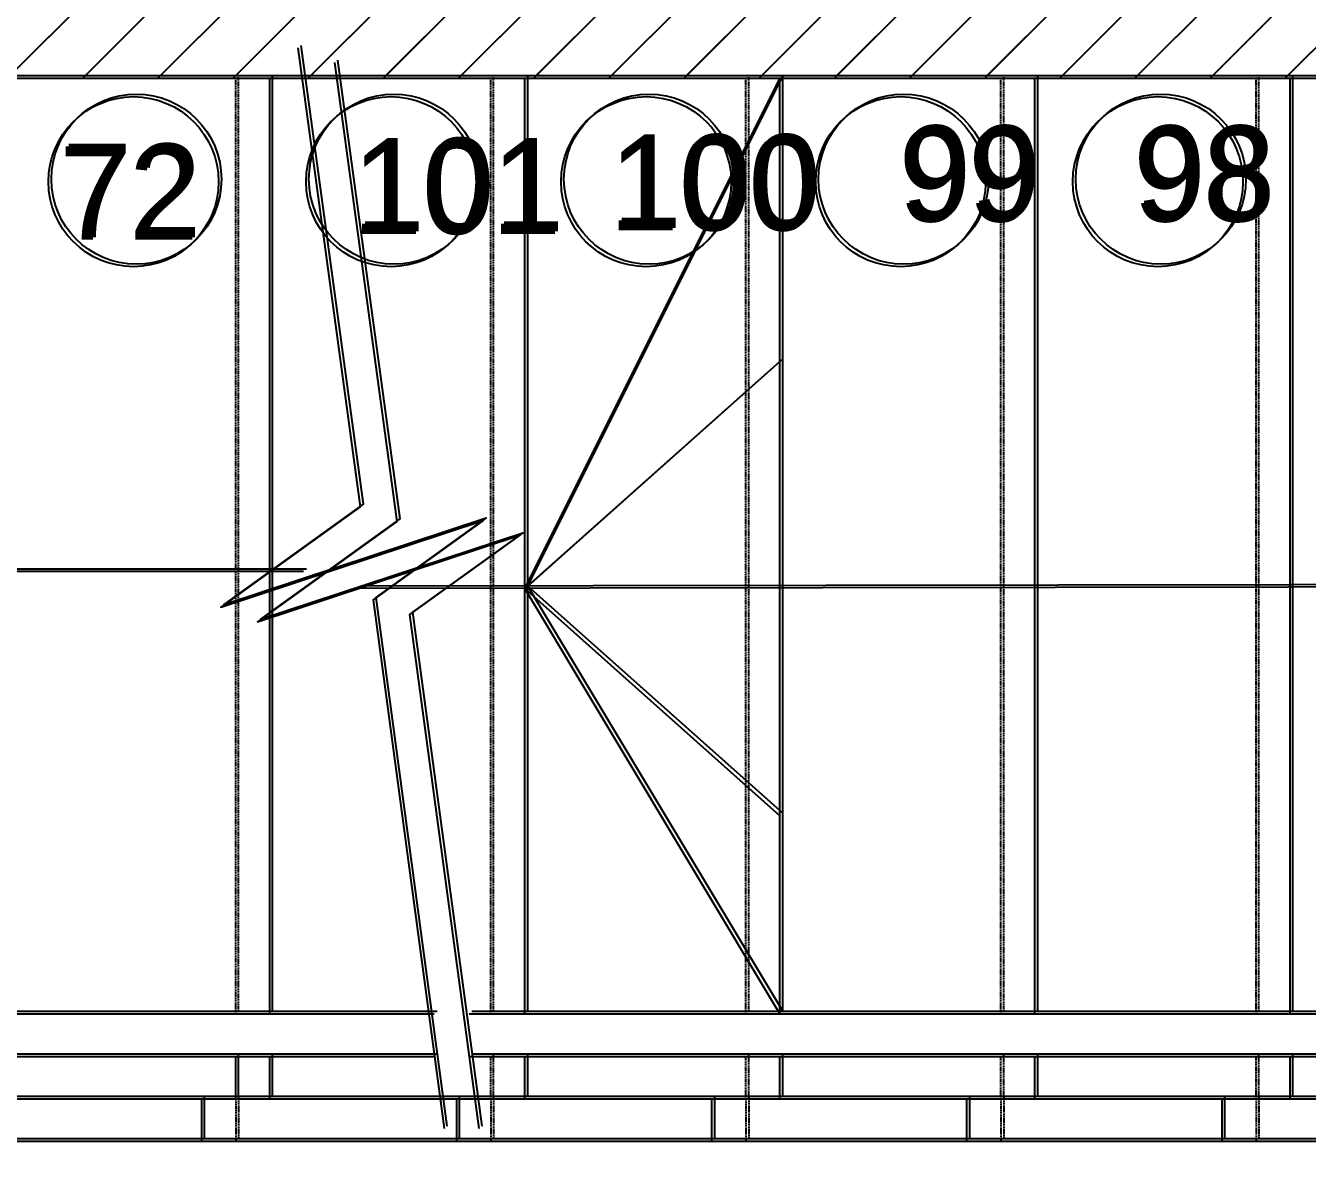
# Model space of a CAD drawing. Header units: inches. Extents: x 4821 to 127877, y 58012 to 433683.
# Drawn here: x 32061 to 33568, y 87827 to 89163 of the extents above; entities that cross this region are included whole.
import ezdxf

# ---------------------------------------------------------------- set-up
doc = ezdxf.new("R2010")
doc.units = ezdxf.units.IN
doc.header["$MEASUREMENT"] = 0
doc.linetypes.add('HIDDEN', pattern=[9.525, 6.35, -3.175])
for name, color, linetype in [('A-DETL', 1, 'Continuous'), ('A-HND', 40, 'Continuous'), ('A-LIN-20', 20, 'Continuous'), ('A-STP', 11, 'Continuous'), ('A-STP-HID', 191, 'HIDDEN'), ('A-TXT-25', 1, 'Continuous'), ('A-WAL-CMU', 7, 'Continuous'), ('COL FISRT$0$COL GROUND$0$Cloums$0$A-COL-HAT', 8, 'Continuous'), ('COL FISRT$0$COL GROUND$0$Cloums$0$A-COL-RFC', 210, 'Continuous')]:
    doc.layers.add(name, color=color, linetype=linetype)
doc.styles.add('Xarab', font='xarab.shx')

# ---------------------------------------------------------------- blocks, each defined once
blk = doc.blocks.new('COL FISRT')
at = {"layer": 'COL FISRT$0$COL GROUND$0$Cloums$0$A-COL-HAT'}
h = blk.add_hatch(dxfattribs=at)
h.set_pattern_fill('ANSI31', color=256, scale=500)
h.set_pattern_definition([(45, (1133291.507, -1550303.88), (-44.19417, 44.19417), [])])
h.paths.add_polyline_path([(1146277.9, -1522172), (1146277.9, -1520122), (1142477.9, -1520122), (1142477.9, -1522172), (1142177.9, -1522172), (1142177.9, -1522165.9), (1142180, -1517122), (1149727.9, -1517122), (1149727.9, -1520072), (1149427.9, -1520072), (1149427.9, -1517422), (1142480.1, -1517422), (1142477.9, -1519822), (1146577.9, -1519822), (1146577.9, -1522172)])
at = {"layer": 'COL FISRT$0$COL GROUND$0$Cloums$0$A-COL-RFC', "linetype": 'Continuous', "elevation": 0}
blk.add_lwpolyline([(1142177.9, -1522172), (1142177.9, -1517122.1), (1142471.9, -1517122), (1149727.9, -1517122), (1149727.9, -1520072), (1149427.9, -1520072), (1149427.9, -1517422), (1142477.9, -1517422), (1142477.9, -1519822), (1146577.9, -1519822), (1146577.9, -1522172), (1146277.9, -1522172), (1146277.9, -1520122), (1142477.9, -1520122), (1142477.9, -1522172), (1142177.9, -1522172)], dxfattribs=at)
blk = doc.blocks.new('FIRST SLAB EDGE')
at = {"layer": 'A-WAL-CMU'}
blk.add_line((1147867.7, -1721738.6), (1144633.6, -1721738.6), dxfattribs=at)

msp = doc.modelspace()

# ---------------------------------------------------------------- linework, layer by layer
at = {"layer": 'A-DETL', "elevation": 0}
for points in [[(32380.7, 89136.9), (32454.1, 88597.3), (32290.3, 88479.3), (32598.7, 88581), (32469.1, 88487.6), (32552.6, 87865.9)], [(32380.7, 89136.9), (32454.1, 88597.3), (32290.3, 88479.3), (32598.7, 88581), (32469.1, 88487.6), (32552.6, 87865.9)], [(32384.1, 89139.8), (32457.5, 88600.3), (32293.7, 88482.3), (32602.1, 88584), (32472.5, 88490.6), (32556, 87868.9)], [(32384.1, 89139.8), (32457.5, 88600.3), (32293.7, 88482.3), (32602.1, 88584), (32472.5, 88490.6), (32556, 87868.9)], [(32423.8, 89119.6), (32497.3, 88580), (32333.4, 88462), (32641.9, 88563.7), (32512.2, 88470.4), (32593.5, 87865.9)], [(32423.8, 89119.6), (32497.3, 88580), (32333.4, 88462), (32641.9, 88563.7), (32512.2, 88470.4), (32593.5, 87865.9)], [(32427.2, 89122.6), (32500.7, 88583), (32336.8, 88465), (32645.3, 88566.7), (32515.6, 88473.3), (32596.9, 87868.9)], [(32427.2, 89122.6), (32500.7, 88583), (32336.8, 88465), (32645.3, 88566.7), (32515.6, 88473.3), (32596.9, 87868.9)], [(32951, 88003.9), (32651, 88503.9), (32951, 89103.9)], [(32947.6, 88000.9), (32647.6, 88500.9), (32947.6, 89100.9)], [(32947.6, 88233.8), (32647.6, 88500.9), (32947.6, 88768)], [(32951, 88236.8), (32651, 88503.9), (32951, 88771)], [(35732.3, 88505.6), (32451.3, 88500.9)], [(35735.7, 88508.6), (32454.7, 88503.9)]]:
    msp.add_lwpolyline(points, dxfattribs=at)
at = {"layer": 'A-DETL'}
for points in [[(32387.4, 88520.9), (30825.7, 88520.9), (30825.7, 87320.9), (35567.6, 87320.9)], [(32390.8, 88523.9), (30829.1, 88523.9), (30829.1, 87323.9), (35571, 87323.9)]]:
    msp.add_lwpolyline(points, dxfattribs=at)
at = {"layer": 'A-HND', "ltscale": 0.2, "elevation": 0}
for points in [[(32585.4, 88003.9), (35611, 88003.9, -1), (35611, 87803.9), (31371, 87803.9, -1), (31371, 88003.9), (32544.6, 88003.9)], [(32582, 88000.9), (35607.6, 88000.9, -1), (35607.6, 87800.9), (31367.6, 87800.9, -1), (31367.6, 88000.9), (32541.2, 88000.9)], [(32582, 87950.9), (35607.6, 87950.9, -1), (35607.6, 87850.9), (31367.6, 87850.9, -1), (31367.6, 87950.9), (32541.2, 87950.9)], [(32585.4, 87953.9), (35611, 87953.9, -1), (35611, 87853.9), (31371, 87853.9, -1), (31371, 87953.9), (32544.6, 87953.9)]]:
    msp.add_lwpolyline(points, format="xyb", dxfattribs=at)
at = {"layer": 'A-LIN-20', "color": 1}
for centre in [(32490.3, 88979.5, 0), (32493.7, 88982.5, 0), (32790.3, 88979.5, 0), (32793.7, 88982.5, 0), (33089.7, 88979.5, 0), (33093.1, 88982.5, 0), (33392.2, 88979.5, 0), (33395.6, 88982.5, 0)]:
    msp.add_circle(centre, 100, dxfattribs=at)
at = {"layer": 'A-STP', "ltscale": 0.2}
for p, q in [((32651, 88003.9, 0), (32651, 89103.9, 0)), ((32951, 88003.9, 0), (32951, 89103.9, 0)), ((33251, 88003.9, 0), (33251, 89103.9, 0)), ((33551, 88003.9, 0), (33551, 89103.9, 0)), ((32647.6, 88000.9, 0), (32647.6, 89100.9, 0)), ((32947.6, 88000.9, 0), (32947.6, 89100.9, 0)), ((33247.6, 88000.9, 0), (33247.6, 89100.9, 0)), ((33547.6, 88000.9, 0), (33547.6, 89100.9, 0)), ((32647.6, 87900.9, 0), (32647.6, 87950.9, 0)), ((32651, 87903.9, 0), (32651, 87953.9, 0)), ((32947.6, 87900.9, 0), (32947.6, 87950.9, 0)), ((32951, 87903.9, 0), (32951, 87953.9, 0)), ((33247.6, 87900.9, 0), (33247.6, 87950.9, 0)), ((33251, 87903.9, 0), (33251, 87953.9, 0)), ((33547.6, 87900.9, 0), (33547.6, 87950.9, 0)), ((33551, 87903.9, 0), (33551, 87953.9, 0)), ((31407.6, 87900.9, 0), (35647.6, 87900.9, 0)), ((31411, 87903.9, 0), (35651, 87903.9, 0)), ((32267.6, 87850.9, 0), (32267.6, 87900.9, 0)), ((32271, 87853.9, 0), (32271, 87903.9, 0)), ((32567.6, 87850.9, 0), (32567.6, 87900.9, 0)), ((32571, 87853.9, 0), (32571, 87903.9, 0)), ((32867.6, 87850.9, 0), (32867.6, 87900.9, 0)), ((32871, 87853.9, 0), (32871, 87903.9, 0)), ((33167.6, 87850.9, 0), (33167.6, 87900.9, 0)), ((33171, 87853.9, 0), (33171, 87903.9, 0)), ((33467.6, 87850.9, 0), (33467.6, 87900.9, 0)), ((33471, 87853.9, 0), (33471, 87903.9, 0))]:
    msp.add_line(p, q, dxfattribs=at)
at = {"layer": 'A-STP-HID', "color": 8, "ltscale": 0.2}
for p, q in [((32311, 88003.9, 0), (32311, 89103.9, 0)), ((32307.6, 88000.9, 0), (32307.6, 89100.9, 0))]:
    msp.add_line(p, q, dxfattribs=at)
at = {"layer": 'A-STP-HID', "color": 8, "linetype": 'Continuous', "ltscale": 0.2}
for p, q in [((32351, 88003.9, 0), (32351, 89103.9, 0)), ((32347.6, 88000.9, 0), (32347.6, 89100.9, 0)), ((32307.6, 87900.9, 0), (32307.6, 87950.9, 0)), ((32311, 87903.9, 0), (32311, 87953.9, 0)), ((32347.6, 87900.9, 0), (32347.6, 87950.9, 0)), ((32351, 87903.9, 0), (32351, 87953.9, 0))]:
    msp.add_line(p, q, dxfattribs=at)
at = {"layer": 'A-STP-HID', "ltscale": 0.2}
for p, q in [((32611, 88003.9, 0), (32611, 89103.9, 0)), ((32911, 88003.9, 0), (32911, 89103.9, 0)), ((33211, 88003.9, 0), (33211, 89103.9, 0)), ((33511, 88003.9, 0), (33511, 89103.9, 0)), ((32607.6, 88000.9, 0), (32607.6, 89100.9, 0)), ((32907.6, 88000.9, 0), (32907.6, 89100.9, 0)), ((33207.6, 88000.9, 0), (33207.6, 89100.9, 0)), ((33507.6, 88000.9, 0), (33507.6, 89100.9, 0)), ((32607.6, 87900.9, 0), (32607.6, 87950.9, 0)), ((32611, 87903.9, 0), (32611, 87953.9, 0)), ((32907.6, 87900.9, 0), (32907.6, 87950.9, 0)), ((32911, 87903.9, 0), (32911, 87953.9, 0)), ((33207.6, 87900.9, 0), (33207.6, 87950.9, 0)), ((33211, 87903.9, 0), (33211, 87953.9, 0)), ((33507.6, 87900.9, 0), (33507.6, 87950.9, 0)), ((33511, 87903.9, 0), (33511, 87953.9, 0)), ((32307.6, 87900.9, 0), (32307.6, 87850.9, 0)), ((32311, 87903.9, 0), (32311, 87853.9, 0)), ((32607.6, 87900.9, 0), (32607.6, 87850.9, 0)), ((32611, 87903.9, 0), (32611, 87853.9, 0)), ((32907.6, 87900.9, 0), (32907.6, 87850.9, 0)), ((32911, 87903.9, 0), (32911, 87853.9, 0)), ((33207.6, 87900.9, 0), (33207.6, 87850.9, 0)), ((33211, 87903.9, 0), (33211, 87853.9, 0)), ((33507.6, 87900.9, 0), (33507.6, 87850.9, 0)), ((33511, 87903.9, 0), (33511, 87853.9, 0))]:
    msp.add_line(p, q, dxfattribs=at)
at = {"layer": 'A-STP-HID', "color": 8, "linetype": 'Continuous', "ltscale": 0.2}
for centre in [(32187.4, 88979.5, 0), (32190.8, 88982.5, 0)]:
    msp.add_circle(centre, 100, dxfattribs=at)
at = {"layer": 'A-WAL-CMU'}
for p, q in [((36958.2, 89103.9, 0), (30007.7, 89103.9, 0)), ((36958.2, 89103.9, 0), (30007.7, 89103.9, 0)), ((36954.8, 89100.9, 0), (30004.3, 89100.9, 0)), ((36954.8, 89100.9, 0), (30004.3, 89100.9, 0))]:
    msp.add_line(p, q, dxfattribs=at)

# ---------------------------------------------------------------- block references
for name, p in [('FIRST SLAB EDGE', (-1113068, 1810839.4, 0)), ('FIRST SLAB EDGE', (-1113064.6, 1810842.4, 0)), ('COL FISRT', (-1112473.6, 1606522.9)), ('COL FISRT', (-1112470.2, 1606525.9))]:
    msp.add_blockref(name, p, dxfattribs=at)

# ---------------------------------------------------------------- texts
at = {"layer": 'A-STP-HID', "color": 8, "linetype": 'Continuous', "ltscale": 0.2, "style": 'Xarab'}
for p in [(32100.2, 88911.2, 0), (32103.6, 88914.2, 0)]:
    msp.add_text('72', height=110, dxfattribs=at).set_placement(p)
at = {"layer": 'A-TXT-25', "color": 2, "style": 'Xarab'}
for s, p in [('99', (33087.3, 88932.6, 0)), ('99', (33090.7, 88935.6, 0)), ('98', (33363.2, 88932.6, 0)), ('98', (33366.6, 88935.6, 0)), ('101', (32444.9, 88918, 0)), ('101', (32448.3, 88921, 0)), ('100', (32747, 88922.2, 0)), ('100', (32750.4, 88925.1, 0))]:
    msp.add_text(s, height=110, dxfattribs=at).set_placement(p)

doc.saveas('drawing.dxf')
